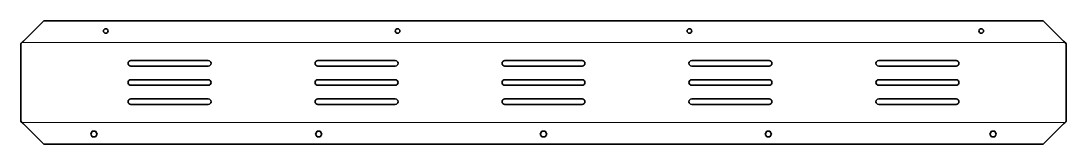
# Model space of a CAD drawing. Header units: inches. Extents: x 0 to 1146, y 0 to 135.
import ezdxf

# ---------------------------------------------------------------- set-up
doc = ezdxf.new("R2010")
doc.units = ezdxf.units.IN
doc.header["$MEASUREMENT"] = 0
doc.linetypes.add('Chain', pattern=[13.68, 9.12, -1.14, 2.28, -1.14])
doc.layers.add('SIMUMAK Bend Centerline (ISO)', color=7, linetype='Chain', lineweight=9)
doc.layers.add('SIMUMAK Visible (ISO)', color=7, linetype='Continuous', lineweight=35)

# ---------------------------------------------------------------- blocks, each defined once
blk = doc.blocks.new('3DOF250-04-CLLF01_Sheet_3_3DOF250-04-CLLF01 (desplegada)')
at = {"layer": 'SIMUMAK Bend Centerline (ISO)', "ltscale": 0.263158}
for p, q in [((-572.1, 43.7), (572.1, 43.7)), ((-572.1, -43.7), (572.1, -43.7))]:
    blk.add_line(p, q, dxfattribs=at)
at = {"layer": 'SIMUMAK Visible (ISO)'}
for p, q in [((-548, 67.4), (-570, 45.4)), ((548, 67.4), (-548, 67.4)), ((570, 45.4), (548, 67.4)), ((-573, 42), (-573, -42)), ((573, 42), (573, -42)), ((-452.5, 24), (-367.5, 24)), ((-247.5, 24), (-162.5, 24)), ((-42.5, 24), (42.5, 24)), ((162.5, 24), (247.5, 24)), ((367.5, 24), (452.5, 24)), ((-367.5, 18), (-452.5, 18)), ((-162.5, 18), (-247.5, 18)), ((42.5, 18), (-42.5, 18)), ((247.5, 18), (162.5, 18)), ((452.5, 18), (367.5, 18)), ((-452.5, 3), (-367.5, 3)), ((-247.5, 3), (-162.5, 3)), ((-42.5, 3), (42.5, 3)), ((162.5, 3), (247.5, 3)), ((367.5, 3), (452.5, 3)), ((-367.5, -3), (-452.5, -3)), ((-162.5, -3), (-247.5, -3)), ((42.5, -3), (-42.5, -3)), ((247.5, -3), (162.5, -3)), ((452.5, -3), (367.5, -3)), ((-452.5, -18), (-367.5, -18)), ((-247.5, -18), (-162.5, -18)), ((-42.5, -18), (42.5, -18)), ((162.5, -18), (247.5, -18)), ((367.5, -18), (452.5, -18)), ((-367.5, -24), (-452.5, -24)), ((-162.5, -24), (-247.5, -24)), ((42.5, -24), (-42.5, -24)), ((247.5, -24), (162.5, -24)), ((452.5, -24), (367.5, -24)), ((-570, -45.4), (-548, -67.4)), ((548, -67.4), (570, -45.4)), ((-496.5, -56.4), (-494.7, -53.4)), ((-494.7, -59.4), (-496.5, -56.4)), ((-494.7, -53.4), (-491.3, -53.4)), ((-491.3, -53.4), (-489.5, -56.4)), ((-489.5, -56.4), (-491.3, -59.4)), ((-250, -56.4), (-248.2, -53.4)), ((-248.2, -59.4), (-250, -56.4)), ((-248.2, -53.4), (-244.8, -53.4)), ((-244.8, -53.4), (-243, -56.4)), ((-243, -56.4), (-244.8, -59.4)), ((-3.5, -56.4), (-1.7, -53.4)), ((-1.7, -59.4), (-3.5, -56.4)), ((-1.7, -53.4), (1.7, -53.4)), ((1.7, -53.4), (3.5, -56.4)), ((3.5, -56.4), (1.7, -59.4)), ((243, -56.4), (244.8, -53.4)), ((244.8, -59.4), (243, -56.4)), ((244.8, -53.4), (248.2, -53.4)), ((248.2, -53.4), (250, -56.4)), ((250, -56.4), (248.2, -59.4)), ((489.5, -56.4), (491.3, -53.4)), ((491.3, -59.4), (489.5, -56.4)), ((491.3, -53.4), (494.7, -53.4)), ((494.7, -53.4), (496.5, -56.4)), ((496.5, -56.4), (494.7, -59.4)), ((-548, -67.4), (548, -67.4)), ((-491.3, -59.4), (-494.7, -59.4)), ((-244.8, -59.4), (-248.2, -59.4)), ((1.7, -59.4), (-1.7, -59.4)), ((248.2, -59.4), (244.8, -59.4)), ((494.7, -59.4), (491.3, -59.4))]:
    blk.add_line(p, q, dxfattribs=at)
for centre in [(-480, 56.4), (-160, 56.4), (160, 56.4), (480, 56.4)]:
    blk.add_circle(centre, 2.5, dxfattribs=at)
at = {"layer": 'SIMUMAK Visible (ISO)', "extrusion": (0, 0, -1)}
for centre, start, end in [((452.5, 21), 270, 90), ((367.5, 21), 90, 270), ((247.5, 21), 270, 90), ((162.5, 21), 90, 270), ((42.5, 21), 270, 90), ((-42.5, 21), 90, 270), ((-162.5, 21), 270, 90), ((-247.5, 21), 90, 270), ((-367.5, 21), 270, 90), ((-452.5, 21), 90, 270), ((452.5, 0), 270, 90), ((367.5, 0), 90, 270), ((247.5, 0), 270, 90), ((162.5, 0), 90, 270), ((42.5, 0), 270, 90), ((-42.5, 0), 90, 270), ((-162.5, 0), 270, 90), ((-247.5, 0), 90, 270), ((-367.5, 0), 270, 90), ((-452.5, 0), 90, 270), ((452.5, -21), 270, 90), ((367.5, -21), 90, 270), ((247.5, -21), 270, 90), ((162.5, -21), 90, 270), ((42.5, -21), 270, 90), ((-42.5, -21), 90, 270), ((-162.5, -21), 270, 90), ((-247.5, -21), 90, 270), ((-367.5, -21), 270, 90), ((-452.5, -21), 90, 270)]:
    blk.add_arc(centre, 3, start, end, dxfattribs=at)
at = {"layer": 'SIMUMAK Visible (ISO)'}
for points, knots in [([(-570.8, 44.8), (-571.8, 44.1), (-572.7, 43.3), (-572.9, 42.5), (-573, 42.3), (-573, 42.2), (-573, 42)], [-1.318116, -1.318116, -1.318116, -1.318116, -0.234721, -0.234721, -0.234721, 0, 0, 0, 0]), ([(573, 42), (573, 42.8), (572.4, 43.6), (571.4, 44.3), (571.2, 44.5), (571, 44.7), (570.7, 44.8)], [0, 0, 0, 0, 1.083395, 1.083395, 1.083395, 1.318116, 1.318116, 1.318116, 1.318116]), ([(-573, -42), (-573, -42.8), (-572.4, -43.6), (-571.4, -44.3), (-571.2, -44.5), (-571, -44.7), (-570.8, -44.8)], [0, 0, 0, 0, 1.083395, 1.083395, 1.083395, 1.318116, 1.318116, 1.318116, 1.318116]), ([(570.7, -44.8), (571.8, -44.1), (572.7, -43.3), (572.9, -42.5), (573, -42.3), (573, -42.2), (573, -42)], [-1.318116, -1.318116, -1.318116, -1.318116, -0.234721, -0.234721, -0.234721, 0, 0, 0, 0])]:
    blk.add_open_spline(points, degree=3, knots=knots, dxfattribs=at)
for points in [[(-570, 45.4), (-570.3, 45.2), (-570.5, 45), (-570.8, 44.8)], [(570.7, 44.8), (570.5, 45), (570.3, 45.2), (570, 45.4)], [(-570.8, -44.8), (-570.5, -45), (-570.3, -45.2), (-570, -45.4)], [(570, -45.4), (570.3, -45.2), (570.5, -45), (570.7, -44.8)]]:
    blk.add_open_spline(points, degree=3, dxfattribs=at)

msp = doc.modelspace()

# ---------------------------------------------------------------- block references
msp.add_blockref('3DOF250-04-CLLF01_Sheet_3_3DOF250-04-CLLF01 (desplegada)', (573, 67.4))

doc.saveas('drawing.dxf')
